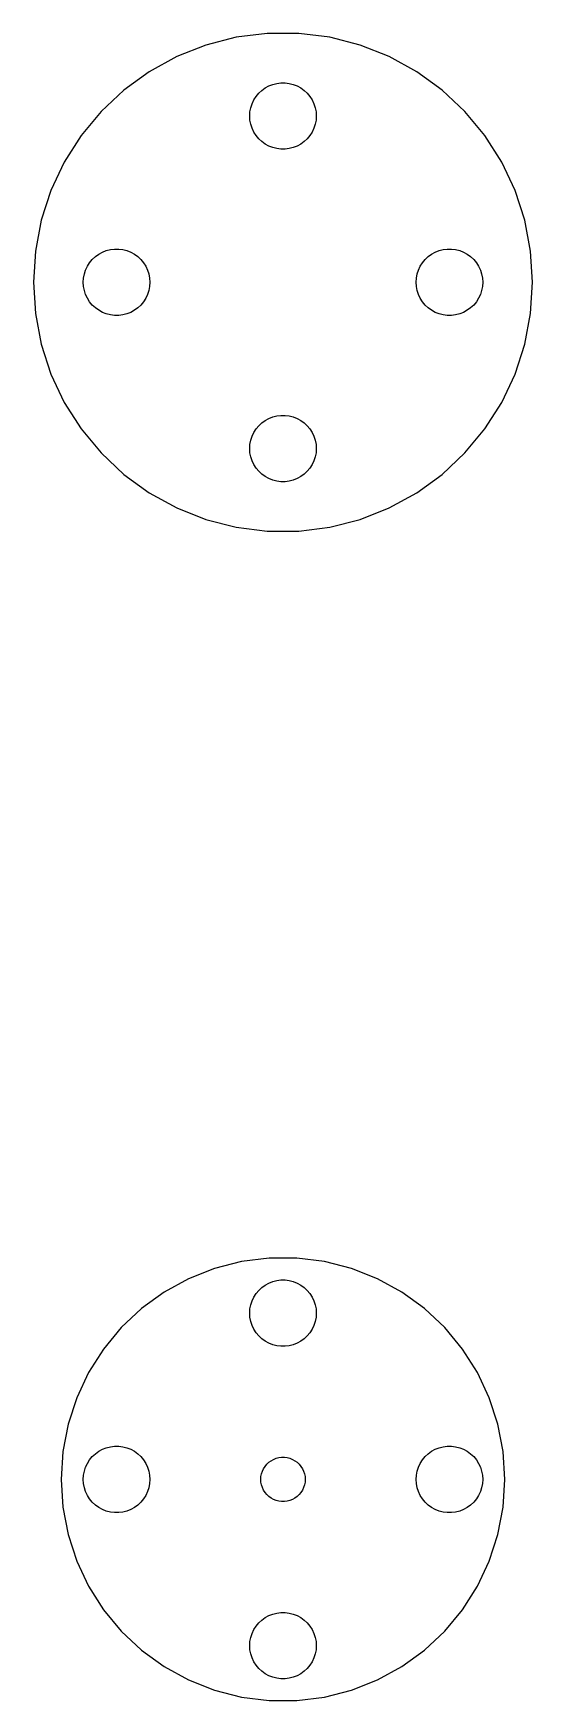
# Model space of a CAD drawing. Header units: metres. Extents: x -11.2 to 11.2, y 98 to 173.2.
import ezdxf

# ---------------------------------------------------------------- set-up
doc = ezdxf.new("R2010")
doc.units = ezdxf.units.M

msp = doc.modelspace()

# ---------------------------------------------------------------- linework, layer by layer
for p, q in [((-2.10803, 173.051), (-3.47644, 172.699)), ((-0.70639, 173.228), (-2.10803, 173.051)), ((0.70639, 173.228), (-0.70639, 173.228)), ((2.10803, 173.051), (0.70639, 173.228)), ((3.47644, 172.699), (2.10803, 173.051)), ((-3.47644, 172.699), (-4.79001, 172.179)), ((4.79001, 172.179), (3.47644, 172.699)), ((-6.02805, 171.499), (-7.17101, 170.668)), ((-4.79001, 172.179), (-6.02805, 171.499)), ((6.02805, 171.499), (4.79001, 172.179)), ((7.17101, 170.668), (6.02805, 171.499)), ((-0.956131, 170.656), (-0.803726, 170.766)), ((-0.803726, 170.766), (-0.638657, 170.857)), ((-0.638657, 170.857), (-0.463516, 170.927)), ((-0.463516, 170.927), (-0.281067, 170.973)), ((-0.281067, 170.973), (-0.094177, 170.997)), ((-0.094177, 170.997), (0.094177, 170.997)), ((0.094177, 170.997), (0.281067, 170.973)), ((0.281067, 170.973), (0.463516, 170.927)), ((0.463516, 170.927), (0.638657, 170.857)), ((0.638657, 170.857), (0.803726, 170.766)), ((0.803726, 170.766), (0.956131, 170.656)), ((-7.17101, 170.668), (-8.20088, 169.701)), ((-1.45287, 169.873), (-1.39465, 170.052)), ((-1.39465, 170.052), (-1.31445, 170.223)), ((-1.31445, 170.223), (-1.21352, 170.382)), ((-1.21352, 170.382), (-1.09344, 170.527)), ((-1.09344, 170.527), (-0.956131, 170.656)), ((0.956131, 170.656), (1.09344, 170.527)), ((1.09344, 170.527), (1.21352, 170.382)), ((1.21352, 170.382), (1.31445, 170.223)), ((1.31445, 170.223), (1.39465, 170.052)), ((1.39465, 170.052), (1.45287, 169.873)), ((8.20088, 169.701), (7.17101, 170.668)), ((-8.20088, 169.701), (-9.10144, 168.613)), ((-1.5, 169.5), (-1.48816, 169.688)), ((-1.48816, 169.312), (-1.5, 169.5)), ((-1.48816, 169.688), (-1.45287, 169.873)), ((-1.45287, 169.127), (-1.48816, 169.312)), ((1.45287, 169.873), (1.48816, 169.688)), ((1.48816, 169.312), (1.45287, 169.127)), ((1.48816, 169.688), (1.5, 169.5)), ((1.5, 169.5), (1.48816, 169.312)), ((9.10144, 168.613), (8.20088, 169.701)), ((-9.10144, 168.613), (-9.85844, 167.42)), ((-1.39465, 168.948), (-1.45287, 169.127)), ((-1.31445, 168.777), (-1.39465, 168.948)), ((-1.21352, 168.618), (-1.31445, 168.777)), ((-1.09344, 168.473), (-1.21352, 168.618)), ((-0.956131, 168.344), (-1.09344, 168.473)), ((1.09344, 168.473), (0.956131, 168.344)), ((1.21352, 168.618), (1.09344, 168.473)), ((1.31445, 168.777), (1.21352, 168.618)), ((1.39465, 168.948), (1.31445, 168.777)), ((1.45287, 169.127), (1.39465, 168.948)), ((9.85844, 167.42), (9.10144, 168.613)), ((-0.803726, 168.234), (-0.956131, 168.344)), ((-0.638657, 168.143), (-0.803726, 168.234)), ((-0.463516, 168.073), (-0.638657, 168.143)), ((-0.281067, 168.027), (-0.463516, 168.073)), ((-0.094177, 168.003), (-0.281067, 168.027)), ((0.094177, 168.003), (-0.094177, 168.003)), ((0.281067, 168.027), (0.094177, 168.003)), ((0.463516, 168.073), (0.281067, 168.027)), ((0.638657, 168.143), (0.463516, 168.073)), ((0.803726, 168.234), (0.638657, 168.143)), ((0.956131, 168.344), (0.803726, 168.234)), ((-9.85844, 167.42), (-10.46, 166.141)), ((10.46, 166.141), (9.85844, 167.42)), ((-10.46, 166.141), (-10.8965, 164.798)), ((10.8965, 164.798), (10.46, 166.141)), ((-10.8965, 164.798), (-11.1613, 163.41)), ((11.1613, 163.41), (10.8965, 164.798)), ((-11.1613, 163.41), (-11.25, 162)), ((-8.45613, 163.156), (-8.30373, 163.266)), ((-8.30373, 163.266), (-8.13866, 163.357)), ((-8.13866, 163.357), (-7.96352, 163.427)), ((-7.96352, 163.427), (-7.78107, 163.473)), ((-7.78107, 163.473), (-7.59418, 163.497)), ((-7.59418, 163.497), (-7.40581, 163.497)), ((-7.40581, 163.497), (-7.21892, 163.473)), ((-7.21892, 163.473), (-7.03647, 163.427)), ((-7.03647, 163.427), (-6.86133, 163.357)), ((-6.86133, 163.357), (-6.69626, 163.266)), ((-6.69626, 163.266), (-6.54385, 163.156)), ((6.54385, 163.156), (6.69626, 163.266)), ((6.69626, 163.266), (6.86133, 163.357)), ((6.86133, 163.357), (7.03647, 163.427)), ((7.03647, 163.427), (7.21892, 163.473)), ((7.21892, 163.473), (7.40581, 163.497)), ((7.40581, 163.497), (7.59418, 163.497)), ((7.59418, 163.497), (7.78107, 163.473)), ((7.78107, 163.473), (7.96352, 163.427)), ((7.96352, 163.427), (8.13866, 163.357)), ((8.13866, 163.357), (8.30373, 163.266)), ((8.30373, 163.266), (8.45613, 163.156)), ((11.25, 162), (11.1613, 163.41)), ((-8.95287, 162.373), (-8.89465, 162.552)), ((-8.89465, 162.552), (-8.81445, 162.723)), ((-8.81445, 162.723), (-8.71352, 162.882)), ((-8.71352, 162.882), (-8.59344, 163.027)), ((-8.59344, 163.027), (-8.45613, 163.156)), ((-6.54385, 163.156), (-6.40654, 163.027)), ((-6.40654, 163.027), (-6.28647, 162.882)), ((-6.28647, 162.882), (-6.18553, 162.723)), ((-6.18553, 162.723), (-6.10533, 162.552)), ((-6.10533, 162.552), (-6.04712, 162.373)), ((6.04712, 162.373), (6.10533, 162.552)), ((6.10533, 162.552), (6.18553, 162.723)), ((6.18553, 162.723), (6.28647, 162.882)), ((6.28647, 162.882), (6.40654, 163.027)), ((6.40654, 163.027), (6.54385, 163.156)), ((8.45613, 163.156), (8.59344, 163.027)), ((8.59344, 163.027), (8.71352, 162.882)), ((8.71352, 162.882), (8.81445, 162.723)), ((8.81445, 162.723), (8.89465, 162.552)), ((8.89465, 162.552), (8.95287, 162.373)), ((-11.25, 162), (-11.1613, 160.59)), ((-9, 162), (-8.98816, 162.188)), ((-8.98816, 161.812), (-9, 162)), ((-8.98816, 162.188), (-8.95287, 162.373)), ((-8.95287, 161.627), (-8.98816, 161.812)), ((-6.04712, 162.373), (-6.01183, 162.188)), ((-6.01183, 161.812), (-6.04712, 161.627)), ((-6.01183, 162.188), (-6, 162)), ((-6, 162), (-6.01183, 161.812)), ((6, 162), (6.01183, 162.188)), ((6.01183, 161.812), (6, 162)), ((6.01183, 162.188), (6.04712, 162.373)), ((6.04712, 161.627), (6.01183, 161.812)), ((8.95287, 162.373), (8.98816, 162.188)), ((8.98816, 161.812), (8.95287, 161.627)), ((8.98816, 162.188), (9, 162)), ((9, 162), (8.98816, 161.812)), ((11.1613, 160.59), (11.25, 162)), ((-8.89465, 161.448), (-8.95287, 161.627)), ((-8.81445, 161.277), (-8.89465, 161.448)), ((-8.71352, 161.118), (-8.81445, 161.277)), ((-8.59344, 160.973), (-8.71352, 161.118)), ((-8.45613, 160.844), (-8.59344, 160.973)), ((-6.40654, 160.973), (-6.54385, 160.844)), ((-6.28647, 161.118), (-6.40654, 160.973)), ((-6.18553, 161.277), (-6.28647, 161.118)), ((-6.10533, 161.448), (-6.18553, 161.277)), ((-6.04712, 161.627), (-6.10533, 161.448)), ((6.10533, 161.448), (6.04712, 161.627)), ((6.18553, 161.277), (6.10533, 161.448)), ((6.28647, 161.118), (6.18553, 161.277)), ((6.40654, 160.973), (6.28647, 161.118)), ((6.54385, 160.844), (6.40654, 160.973)), ((8.59344, 160.973), (8.45613, 160.844)), ((8.71352, 161.118), (8.59344, 160.973)), ((8.81445, 161.277), (8.71352, 161.118)), ((8.89465, 161.448), (8.81445, 161.277)), ((8.95287, 161.627), (8.89465, 161.448)), ((-11.1613, 160.59), (-10.8965, 159.202)), ((-8.30373, 160.734), (-8.45613, 160.844)), ((-8.13866, 160.643), (-8.30373, 160.734)), ((-7.96352, 160.573), (-8.13866, 160.643)), ((-7.78107, 160.527), (-7.96352, 160.573)), ((-7.59418, 160.503), (-7.78107, 160.527)), ((-7.40581, 160.503), (-7.59418, 160.503)), ((-7.21892, 160.527), (-7.40581, 160.503)), ((-7.03647, 160.573), (-7.21892, 160.527)), ((-6.86133, 160.643), (-7.03647, 160.573)), ((-6.69626, 160.734), (-6.86133, 160.643)), ((-6.54385, 160.844), (-6.69626, 160.734)), ((6.69626, 160.734), (6.54385, 160.844)), ((6.86133, 160.643), (6.69626, 160.734)), ((7.03647, 160.573), (6.86133, 160.643)), ((7.21892, 160.527), (7.03647, 160.573)), ((7.40581, 160.503), (7.21892, 160.527)), ((7.59418, 160.503), (7.40581, 160.503)), ((7.78107, 160.527), (7.59418, 160.503)), ((7.96352, 160.573), (7.78107, 160.527)), ((8.13866, 160.643), (7.96352, 160.573)), ((8.30373, 160.734), (8.13866, 160.643)), ((8.45613, 160.844), (8.30373, 160.734)), ((10.8965, 159.202), (11.1613, 160.59)), ((-10.8965, 159.202), (-10.46, 157.859)), ((10.46, 157.859), (10.8965, 159.202)), ((-10.46, 157.859), (-9.85844, 156.58)), ((9.85844, 156.58), (10.46, 157.859)), ((-9.85844, 156.58), (-9.10144, 155.387)), ((9.10144, 155.387), (9.85844, 156.58)), ((-0.956131, 155.656), (-0.803726, 155.766)), ((-0.803726, 155.766), (-0.638657, 155.857)), ((-0.638657, 155.857), (-0.463516, 155.927)), ((-0.463516, 155.927), (-0.281067, 155.973)), ((-0.281067, 155.973), (-0.094177, 155.997)), ((-0.094177, 155.997), (0.094177, 155.997)), ((0.094177, 155.997), (0.281067, 155.973)), ((0.281067, 155.973), (0.463516, 155.927)), ((0.463516, 155.927), (0.638657, 155.857)), ((0.638657, 155.857), (0.803726, 155.766)), ((0.803726, 155.766), (0.956131, 155.656)), ((-9.10144, 155.387), (-8.20088, 154.299)), ((-1.45287, 154.873), (-1.39465, 155.052)), ((-1.39465, 155.052), (-1.31445, 155.223)), ((-1.31445, 155.223), (-1.21352, 155.382)), ((-1.21352, 155.382), (-1.09344, 155.527)), ((-1.09344, 155.527), (-0.956131, 155.656)), ((0.956131, 155.656), (1.09344, 155.527)), ((1.09344, 155.527), (1.21352, 155.382)), ((1.21352, 155.382), (1.31445, 155.223)), ((1.31445, 155.223), (1.39465, 155.052)), ((1.39465, 155.052), (1.45287, 154.873)), ((8.20088, 154.299), (9.10144, 155.387)), ((-8.20088, 154.299), (-7.17101, 153.332)), ((-1.5, 154.5), (-1.48816, 154.688)), ((-1.48816, 154.312), (-1.5, 154.5)), ((-1.48816, 154.688), (-1.45287, 154.873)), ((-1.45287, 154.127), (-1.48816, 154.312)), ((1.45287, 154.873), (1.48816, 154.688)), ((1.48816, 154.312), (1.45287, 154.127)), ((1.48816, 154.688), (1.5, 154.5)), ((1.5, 154.5), (1.48816, 154.312)), ((7.17101, 153.332), (8.20088, 154.299)), ((-1.39465, 153.948), (-1.45287, 154.127)), ((-1.31445, 153.777), (-1.39465, 153.948)), ((-1.21352, 153.618), (-1.31445, 153.777)), ((-1.09344, 153.473), (-1.21352, 153.618)), ((-0.956131, 153.344), (-1.09344, 153.473)), ((1.09344, 153.473), (0.956131, 153.344)), ((1.21352, 153.618), (1.09344, 153.473)), ((1.31445, 153.777), (1.21352, 153.618)), ((1.39465, 153.948), (1.31445, 153.777)), ((1.45287, 154.127), (1.39465, 153.948)), ((-7.17101, 153.332), (-6.02805, 152.501)), ((-0.803726, 153.234), (-0.956131, 153.344)), ((-0.638657, 153.143), (-0.803726, 153.234)), ((-0.463516, 153.073), (-0.638657, 153.143)), ((-0.281067, 153.027), (-0.463516, 153.073)), ((-0.094177, 153.003), (-0.281067, 153.027)), ((0.094177, 153.003), (-0.094177, 153.003)), ((0.281067, 153.027), (0.094177, 153.003)), ((0.463516, 153.073), (0.281067, 153.027)), ((0.638657, 153.143), (0.463516, 153.073)), ((0.803726, 153.234), (0.638657, 153.143)), ((0.956131, 153.344), (0.803726, 153.234)), ((6.02805, 152.501), (7.17101, 153.332)), ((-6.02805, 152.501), (-4.79001, 151.821)), ((4.79001, 151.821), (6.02805, 152.501)), ((-4.79001, 151.821), (-3.47644, 151.301)), ((-3.47644, 151.301), (-2.10803, 150.949)), ((2.10803, 150.949), (3.47644, 151.301)), ((3.47644, 151.301), (4.79001, 151.821)), ((-2.10803, 150.949), (-0.70639, 150.772)), ((-0.70639, 150.772), (0.70639, 150.772)), ((0.70639, 150.772), (2.10803, 150.949)), ((-3.09016, 117.511), (-4.25778, 117.048)), ((-1.87381, 117.823), (-3.09016, 117.511)), ((-0.627899, 117.98), (-1.87381, 117.823)), ((0.627899, 117.98), (-0.627899, 117.98)), ((1.87381, 117.823), (0.627899, 117.98)), ((3.09016, 117.511), (1.87381, 117.823)), ((4.25778, 117.048), (3.09016, 117.511)), ((-4.25778, 117.048), (-5.35826, 116.443)), ((-1.09344, 116.527), (-0.956131, 116.656)), ((-0.956131, 116.656), (-0.803726, 116.766)), ((-0.803726, 116.766), (-0.638657, 116.857)), ((-0.638657, 116.857), (-0.463516, 116.927)), ((-0.463516, 116.927), (-0.281067, 116.973)), ((-0.281067, 116.973), (-0.094177, 116.997)), ((-0.094177, 116.997), (0.094177, 116.997)), ((0.094177, 116.997), (0.281067, 116.973)), ((0.281067, 116.973), (0.463516, 116.927)), ((0.463516, 116.927), (0.638657, 116.857)), ((0.638657, 116.857), (0.803726, 116.766)), ((0.803726, 116.766), (0.956131, 116.656)), ((0.956131, 116.656), (1.09344, 116.527)), ((5.35826, 116.443), (4.25778, 117.048)), ((-5.35826, 116.443), (-6.37424, 115.705)), ((-1.48816, 115.688), (-1.45287, 115.873)), ((-1.45287, 115.873), (-1.39465, 116.052)), ((-1.39465, 116.052), (-1.31445, 116.223)), ((-1.31445, 116.223), (-1.21352, 116.382)), ((-1.21352, 116.382), (-1.09344, 116.527)), ((1.09344, 116.527), (1.21352, 116.382)), ((1.21352, 116.382), (1.31445, 116.223)), ((1.31445, 116.223), (1.39465, 116.052)), ((1.39465, 116.052), (1.45287, 115.873)), ((1.45287, 115.873), (1.48816, 115.688)), ((6.37424, 115.705), (5.35826, 116.443)), ((-6.37424, 115.705), (-7.28967, 114.845)), ((-1.5, 115.5), (-1.48816, 115.688)), ((-1.48816, 115.312), (-1.5, 115.5)), ((-1.45287, 115.127), (-1.48816, 115.312)), ((-1.39465, 114.948), (-1.45287, 115.127)), ((1.45287, 115.127), (1.39465, 114.948)), ((1.48816, 115.312), (1.45287, 115.127)), ((1.48816, 115.688), (1.5, 115.5)), ((1.5, 115.5), (1.48816, 115.312)), ((7.28967, 114.845), (6.37424, 115.705)), ((-7.28967, 114.845), (-8.09016, 113.878)), ((-1.31445, 114.777), (-1.39465, 114.948)), ((-1.21352, 114.618), (-1.31445, 114.777)), ((-1.09344, 114.473), (-1.21352, 114.618)), ((-0.956131, 114.344), (-1.09344, 114.473)), ((-0.803726, 114.234), (-0.956131, 114.344)), ((0.956131, 114.344), (0.803726, 114.234)), ((1.09344, 114.473), (0.956131, 114.344)), ((1.21352, 114.618), (1.09344, 114.473)), ((1.31445, 114.777), (1.21352, 114.618)), ((1.39465, 114.948), (1.31445, 114.777)), ((8.09016, 113.878), (7.28967, 114.845)), ((-8.09016, 113.878), (-8.76306, 112.818)), ((-0.638657, 114.143), (-0.803726, 114.234)), ((-0.463516, 114.073), (-0.638657, 114.143)), ((-0.281067, 114.027), (-0.463516, 114.073)), ((-0.094177, 114.003), (-0.281067, 114.027)), ((0.094177, 114.003), (-0.094177, 114.003)), ((0.281067, 114.027), (0.094177, 114.003)), ((0.463516, 114.073), (0.281067, 114.027)), ((0.638657, 114.143), (0.463516, 114.073)), ((0.803726, 114.234), (0.638657, 114.143)), ((8.76306, 112.818), (8.09016, 113.878)), ((-8.76306, 112.818), (-9.29776, 111.681)), ((9.29776, 111.681), (8.76306, 112.818)), ((-9.29776, 111.681), (-9.68582, 110.487)), ((9.68582, 110.487), (9.29776, 111.681)), ((-9.68582, 110.487), (-9.92114, 109.253)), ((9.92114, 109.253), (9.68582, 110.487)), ((-9.92114, 109.253), (-10, 108)), ((-8.59344, 109.027), (-8.45613, 109.156)), ((-8.45613, 109.156), (-8.30373, 109.266)), ((-8.30373, 109.266), (-8.13866, 109.357)), ((-8.13866, 109.357), (-7.96352, 109.427)), ((-7.96352, 109.427), (-7.78107, 109.473)), ((-7.78107, 109.473), (-7.59418, 109.497)), ((-7.59418, 109.497), (-7.40581, 109.497)), ((-7.40581, 109.497), (-7.21892, 109.473)), ((-7.21892, 109.473), (-7.03647, 109.427)), ((-7.03647, 109.427), (-6.86133, 109.357)), ((-6.86133, 109.357), (-6.69626, 109.266)), ((-6.69626, 109.266), (-6.54385, 109.156)), ((-6.54385, 109.156), (-6.40654, 109.027)), ((6.40654, 109.027), (6.54385, 109.156)), ((6.54385, 109.156), (6.69626, 109.266)), ((6.69626, 109.266), (6.86133, 109.357)), ((6.86133, 109.357), (7.03647, 109.427)), ((7.03647, 109.427), (7.21892, 109.473)), ((7.21892, 109.473), (7.40581, 109.497)), ((7.40581, 109.497), (7.59418, 109.497)), ((7.59418, 109.497), (7.78107, 109.473)), ((7.78107, 109.473), (7.96352, 109.427)), ((7.96352, 109.427), (8.13866, 109.357)), ((8.13866, 109.357), (8.30373, 109.266)), ((8.30373, 109.266), (8.45613, 109.156)), ((8.45613, 109.156), (8.59344, 109.027)), ((10, 108), (9.92114, 109.253)), ((-8.98816, 108.188), (-8.95287, 108.373)), ((-8.95287, 108.373), (-8.89465, 108.552)), ((-8.89465, 108.552), (-8.81445, 108.723)), ((-8.81445, 108.723), (-8.71352, 108.882)), ((-8.71352, 108.882), (-8.59344, 109.027)), ((-6.40654, 109.027), (-6.28647, 108.882)), ((-6.28647, 108.882), (-6.18553, 108.723)), ((-6.18553, 108.723), (-6.10533, 108.552)), ((-6.10533, 108.552), (-6.04712, 108.373)), ((-6.04712, 108.373), (-6.01183, 108.188)), ((-0.968582, 108.249), (-0.929764, 108.368)), ((-0.929764, 108.368), (-0.876297, 108.482)), ((-0.876297, 108.482), (-0.809006, 108.588)), ((-0.809006, 108.588), (-0.728958, 108.685)), ((-0.728958, 108.685), (-0.637421, 108.771)), ((-0.637421, 108.771), (-0.535812, 108.844)), ((-0.535812, 108.844), (-0.425766, 108.905)), ((-0.425766, 108.905), (-0.309006, 108.951)), ((-0.309006, 108.951), (-0.187378, 108.982)), ((-0.187378, 108.982), (-0.06279, 108.998)), ((-0.06279, 108.998), (0.06279, 108.998)), ((0.06279, 108.998), (0.187378, 108.982)), ((0.187378, 108.982), (0.309006, 108.951)), ((0.309006, 108.951), (0.425766, 108.905)), ((0.425766, 108.905), (0.535812, 108.844)), ((0.535812, 108.844), (0.637421, 108.771)), ((0.637421, 108.771), (0.728958, 108.685)), ((0.728958, 108.685), (0.809006, 108.588)), ((0.809006, 108.588), (0.876297, 108.482)), ((0.876297, 108.482), (0.929764, 108.368)), ((0.929764, 108.368), (0.968582, 108.249)), ((6.01183, 108.188), (6.04712, 108.373)), ((6.04712, 108.373), (6.10533, 108.552)), ((6.10533, 108.552), (6.18553, 108.723)), ((6.18553, 108.723), (6.28647, 108.882)), ((6.28647, 108.882), (6.40654, 109.027)), ((8.59344, 109.027), (8.71352, 108.882)), ((8.71352, 108.882), (8.81445, 108.723)), ((8.81445, 108.723), (8.89465, 108.552)), ((8.89465, 108.552), (8.95287, 108.373)), ((8.95287, 108.373), (8.98816, 108.188)), ((-10, 108), (-9.92114, 106.747)), ((-9, 108), (-8.98816, 108.188)), ((-8.98816, 107.812), (-9, 108)), ((-8.95287, 107.627), (-8.98816, 107.812)), ((-8.89465, 107.448), (-8.95287, 107.627)), ((-6.04712, 107.627), (-6.10533, 107.448)), ((-6.01183, 107.812), (-6.04712, 107.627)), ((-6.01183, 108.188), (-6, 108)), ((-6, 108), (-6.01183, 107.812)), ((-1, 108), (-0.992111, 108.125)), ((-0.992111, 107.875), (-1, 108)), ((-0.992111, 108.125), (-0.968582, 108.249)), ((-0.968582, 107.751), (-0.992111, 107.875)), ((-0.929764, 107.632), (-0.968582, 107.751)), ((-0.876297, 107.518), (-0.929764, 107.632)), ((0.929764, 107.632), (0.876297, 107.518)), ((0.968582, 107.751), (0.929764, 107.632)), ((0.968582, 108.249), (0.992111, 108.125)), ((0.992111, 107.875), (0.968582, 107.751)), ((0.992111, 108.125), (1, 108)), ((1, 108), (0.992111, 107.875)), ((6, 108), (6.01183, 108.188)), ((6.01183, 107.812), (6, 108)), ((6.04712, 107.627), (6.01183, 107.812)), ((6.10533, 107.448), (6.04712, 107.627)), ((8.95287, 107.627), (8.89465, 107.448)), ((8.98816, 107.812), (8.95287, 107.627)), ((8.98816, 108.188), (9, 108)), ((9, 108), (8.98816, 107.812)), ((9.92114, 106.747), (10, 108)), ((-8.81445, 107.277), (-8.89465, 107.448)), ((-8.71352, 107.118), (-8.81445, 107.277)), ((-8.59344, 106.973), (-8.71352, 107.118)), ((-8.45613, 106.844), (-8.59344, 106.973)), ((-8.30373, 106.734), (-8.45613, 106.844)), ((-6.54385, 106.844), (-6.69626, 106.734)), ((-6.40654, 106.973), (-6.54385, 106.844)), ((-6.28647, 107.118), (-6.40654, 106.973)), ((-6.18553, 107.277), (-6.28647, 107.118)), ((-6.10533, 107.448), (-6.18553, 107.277)), ((-0.809006, 107.412), (-0.876297, 107.518)), ((-0.728958, 107.315), (-0.809006, 107.412)), ((-0.637421, 107.229), (-0.728958, 107.315)), ((-0.535812, 107.156), (-0.637421, 107.229)), ((-0.425766, 107.095), (-0.535812, 107.156)), ((-0.309006, 107.049), (-0.425766, 107.095)), ((-0.187378, 107.018), (-0.309006, 107.049)), ((-0.06279, 107.002), (-0.187378, 107.018)), ((0.06279, 107.002), (-0.06279, 107.002)), ((0.187378, 107.018), (0.06279, 107.002)), ((0.309006, 107.049), (0.187378, 107.018)), ((0.425766, 107.095), (0.309006, 107.049)), ((0.535812, 107.156), (0.425766, 107.095)), ((0.637421, 107.229), (0.535812, 107.156)), ((0.728958, 107.315), (0.637421, 107.229)), ((0.809006, 107.412), (0.728958, 107.315)), ((0.876297, 107.518), (0.809006, 107.412)), ((6.18553, 107.277), (6.10533, 107.448)), ((6.28647, 107.118), (6.18553, 107.277)), ((6.40654, 106.973), (6.28647, 107.118)), ((6.54385, 106.844), (6.40654, 106.973)), ((6.69626, 106.734), (6.54385, 106.844)), ((8.45613, 106.844), (8.30373, 106.734)), ((8.59344, 106.973), (8.45613, 106.844)), ((8.71352, 107.118), (8.59344, 106.973)), ((8.81445, 107.277), (8.71352, 107.118)), ((8.89465, 107.448), (8.81445, 107.277)), ((-9.92114, 106.747), (-9.68582, 105.513)), ((-8.13866, 106.643), (-8.30373, 106.734)), ((-7.96352, 106.573), (-8.13866, 106.643)), ((-7.78107, 106.527), (-7.96352, 106.573)), ((-7.59418, 106.503), (-7.78107, 106.527)), ((-7.40581, 106.503), (-7.59418, 106.503)), ((-7.21892, 106.527), (-7.40581, 106.503)), ((-7.03647, 106.573), (-7.21892, 106.527)), ((-6.86133, 106.643), (-7.03647, 106.573)), ((-6.69626, 106.734), (-6.86133, 106.643)), ((6.86133, 106.643), (6.69626, 106.734)), ((7.03647, 106.573), (6.86133, 106.643)), ((7.21892, 106.527), (7.03647, 106.573)), ((7.40581, 106.503), (7.21892, 106.527)), ((7.59418, 106.503), (7.40581, 106.503)), ((7.78107, 106.527), (7.59418, 106.503)), ((7.96352, 106.573), (7.78107, 106.527)), ((8.13866, 106.643), (7.96352, 106.573)), ((8.30373, 106.734), (8.13866, 106.643)), ((9.68582, 105.513), (9.92114, 106.747)), ((-9.68582, 105.513), (-9.29776, 104.319)), ((9.29776, 104.319), (9.68582, 105.513)), ((-9.29776, 104.319), (-8.76306, 103.182)), ((8.76306, 103.182), (9.29776, 104.319)), ((-8.76306, 103.182), (-8.09016, 102.122)), ((8.09016, 102.122), (8.76306, 103.182)), ((-8.09016, 102.122), (-7.28967, 101.155)), ((-1.09344, 101.527), (-0.956131, 101.656)), ((-0.956131, 101.656), (-0.803726, 101.766)), ((-0.803726, 101.766), (-0.638657, 101.857)), ((-0.638657, 101.857), (-0.463516, 101.927)), ((-0.463516, 101.927), (-0.281067, 101.973)), ((-0.281067, 101.973), (-0.094177, 101.997)), ((-0.094177, 101.997), (0.094177, 101.997)), ((0.094177, 101.997), (0.281067, 101.973)), ((0.281067, 101.973), (0.463516, 101.927)), ((0.463516, 101.927), (0.638657, 101.857)), ((0.638657, 101.857), (0.803726, 101.766)), ((0.803726, 101.766), (0.956131, 101.656)), ((0.956131, 101.656), (1.09344, 101.527)), ((7.28967, 101.155), (8.09016, 102.122)), ((-7.28967, 101.155), (-6.37424, 100.295)), ((-1.48816, 100.688), (-1.45287, 100.873)), ((-1.45287, 100.873), (-1.39465, 101.052)), ((-1.39465, 101.052), (-1.31445, 101.223)), ((-1.31445, 101.223), (-1.21352, 101.382)), ((-1.21352, 101.382), (-1.09344, 101.527)), ((1.09344, 101.527), (1.21352, 101.382)), ((1.21352, 101.382), (1.31445, 101.223)), ((1.31445, 101.223), (1.39465, 101.052)), ((1.39465, 101.052), (1.45287, 100.873)), ((1.45287, 100.873), (1.48816, 100.688)), ((6.37424, 100.295), (7.28967, 101.155)), ((-6.37424, 100.295), (-5.35826, 99.5567)), ((-1.5, 100.5), (-1.48816, 100.688)), ((-1.48816, 100.312), (-1.5, 100.5)), ((-1.45287, 100.127), (-1.48816, 100.312)), ((-1.39465, 99.9478), (-1.45287, 100.127)), ((1.45287, 100.127), (1.39465, 99.9478)), ((1.48816, 100.312), (1.45287, 100.127)), ((1.48816, 100.688), (1.5, 100.5)), ((1.5, 100.5), (1.48816, 100.312)), ((5.35826, 99.5567), (6.37424, 100.295)), ((-5.35826, 99.5567), (-4.25778, 98.9517)), ((-1.31445, 99.7774), (-1.39465, 99.9478)), ((-1.21352, 99.6183), (-1.31445, 99.7774)), ((-1.09344, 99.4732), (-1.21352, 99.6183)), ((-0.956131, 99.3442), (-1.09344, 99.4732)), ((-0.803726, 99.2335), (-0.956131, 99.3442)), ((0.956131, 99.3442), (0.803726, 99.2335)), ((1.09344, 99.4732), (0.956131, 99.3442)), ((1.21352, 99.6183), (1.09344, 99.4732)), ((1.31445, 99.7774), (1.21352, 99.6183)), ((1.39465, 99.9478), (1.31445, 99.7774)), ((4.25778, 98.9517), (5.35826, 99.5567)), ((-4.25778, 98.9517), (-3.09016, 98.4894)), ((-0.638657, 99.1428), (-0.803726, 99.2335)), ((-0.463516, 99.0734), (-0.638657, 99.1428)), ((-0.281067, 99.0266), (-0.463516, 99.0734)), ((-0.094177, 99.003), (-0.281067, 99.0266)), ((0.094177, 99.003), (-0.094177, 99.003)), ((0.281067, 99.0266), (0.094177, 99.003)), ((0.463516, 99.0734), (0.281067, 99.0266)), ((0.638657, 99.1428), (0.463516, 99.0734)), ((0.803726, 99.2335), (0.638657, 99.1428)), ((3.09016, 98.4894), (4.25778, 98.9517)), ((-3.09016, 98.4894), (-1.87381, 98.1771)), ((-1.87381, 98.1771), (-0.627899, 98.0197)), ((-0.627899, 98.0197), (0.627899, 98.0197)), ((0.627899, 98.0197), (1.87381, 98.1771)), ((1.87381, 98.1771), (3.09016, 98.4894))]:
    msp.add_line(p, q)

doc.saveas('drawing.dxf')
